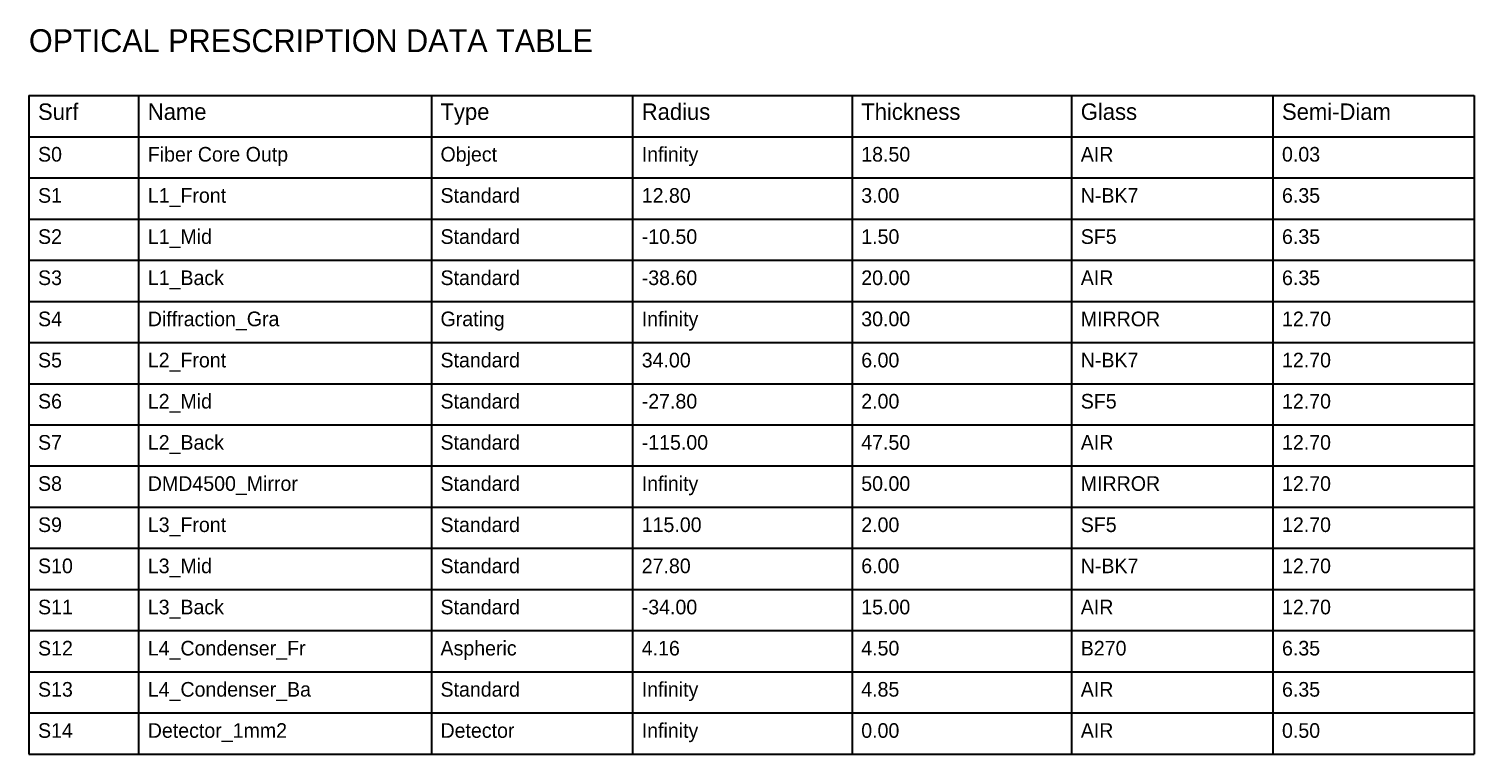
# Model space of a CAD drawing. Header units: metres. Extents: x -46 to 120, y -110 to 68.
# Drawn here: x -37.8 to 120.2, y -109.7 to -30.4 of the extents above; entities that cross this region are included whole.
import ezdxf
from ezdxf.enums import TextEntityAlignment as Align

# ---------------------------------------------------------------- set-up
doc = ezdxf.new("R2010")
doc.units = ezdxf.units.M
doc.layers.add('TITLE_BLOCK', color=7, linetype='CONTINUOUS', lineweight=35)

msp = doc.modelspace()

# ---------------------------------------------------------------- linework, layer by layer
at = {"layer": 'TITLE_BLOCK'}
for p, q in [((-37.81, -37.7), (120.19, -37.7)), ((-37.81, -37.7), (-37.81, -109.7)), ((-25.81, -37.7), (-25.81, -109.7)), ((6.19, -37.7), (6.19, -109.7)), ((28.19, -37.7), (28.19, -109.7)), ((52.19, -37.7), (52.19, -109.7)), ((76.19, -37.7), (76.19, -109.7)), ((98.19, -37.7), (98.19, -109.7)), ((120.19, -37.7), (120.19, -109.7)), ((-37.81, -42.2), (120.19, -42.2)), ((-37.81, -46.7), (120.19, -46.7)), ((-37.81, -51.2), (120.19, -51.2)), ((-37.81, -55.7), (120.19, -55.7)), ((-37.81, -60.2), (120.19, -60.2)), ((-37.81, -64.7), (120.19, -64.7)), ((-37.81, -69.2), (120.19, -69.2)), ((-37.81, -73.7), (120.19, -73.7)), ((-37.81, -78.2), (120.19, -78.2)), ((-37.81, -82.7), (120.19, -82.7)), ((-37.81, -87.2), (120.19, -87.2)), ((-37.81, -91.7), (120.19, -91.7)), ((-37.81, -96.2), (120.19, -96.2)), ((-37.81, -100.7), (120.19, -100.7)), ((-37.81, -105.2), (120.19, -105.2)), ((-37.81, -109.7), (120.19, -109.7))]:
    msp.add_line(p, q, dxfattribs=at)

# ---------------------------------------------------------------- texts
for s, height, p in [('OPTICAL PRESCRIPTION DATA TABLE', 2.5, (-37.81, -33.7)), ('Surf', 1.8, (-36.81, -40.9)), ('Name', 1.8, (-24.81, -40.9)), ('Type', 1.8, (7.19, -40.9)), ('Radius', 1.8, (29.19, -40.9)), ('Thickness', 1.8, (53.19, -40.9)), ('Glass', 1.8, (77.19, -40.9)), ('Semi-Diam', 1.8, (99.19, -40.9)), ('S0', 1.6, (-36.81, -45.4)), ('Fiber Core Outp', 1.6, (-24.81, -45.4)), ('Object', 1.6, (7.19, -45.4)), ('Infinity', 1.6, (29.19, -45.4)), ('18.50', 1.6, (53.19, -45.4)), ('AIR', 1.6, (77.19, -45.4)), ('0.03', 1.6, (99.19, -45.4)), ('S1', 1.6, (-36.81, -49.9)), ('L1_Front', 1.6, (-24.81, -49.9)), ('Standard', 1.6, (7.19, -49.9)), ('12.80', 1.6, (29.19, -49.9)), ('3.00', 1.6, (53.19, -49.9)), ('N-BK7', 1.6, (77.19, -49.9)), ('6.35', 1.6, (99.19, -49.9)), ('S2', 1.6, (-36.81, -54.4)), ('L1_Mid', 1.6, (-24.81, -54.4)), ('Standard', 1.6, (7.19, -54.4)), ('-10.50', 1.6, (29.19, -54.4)), ('1.50', 1.6, (53.19, -54.4)), ('SF5', 1.6, (77.19, -54.4)), ('6.35', 1.6, (99.19, -54.4)), ('S3', 1.6, (-36.81, -58.9)), ('L1_Back', 1.6, (-24.81, -58.9)), ('Standard', 1.6, (7.19, -58.9)), ('-38.60', 1.6, (29.19, -58.9)), ('20.00', 1.6, (53.19, -58.9)), ('AIR', 1.6, (77.19, -58.9)), ('6.35', 1.6, (99.19, -58.9)), ('S4', 1.6, (-36.81, -63.4)), ('Diffraction_Gra', 1.6, (-24.81, -63.4)), ('Grating', 1.6, (7.19, -63.4)), ('Infinity', 1.6, (29.19, -63.4)), ('30.00', 1.6, (53.19, -63.4)), ('MIRROR', 1.6, (77.19, -63.4)), ('12.70', 1.6, (99.19, -63.4)), ('S5', 1.6, (-36.81, -67.9)), ('L2_Front', 1.6, (-24.81, -67.9)), ('Standard', 1.6, (7.19, -67.9)), ('34.00', 1.6, (29.19, -67.9)), ('6.00', 1.6, (53.19, -67.9)), ('N-BK7', 1.6, (77.19, -67.9)), ('12.70', 1.6, (99.19, -67.9)), ('S6', 1.6, (-36.81, -72.4)), ('L2_Mid', 1.6, (-24.81, -72.4)), ('Standard', 1.6, (7.19, -72.4)), ('-27.80', 1.6, (29.19, -72.4)), ('2.00', 1.6, (53.19, -72.4)), ('SF5', 1.6, (77.19, -72.4)), ('12.70', 1.6, (99.19, -72.4)), ('S7', 1.6, (-36.81, -76.9)), ('L2_Back', 1.6, (-24.81, -76.9)), ('Standard', 1.6, (7.19, -76.9)), ('-115.00', 1.6, (29.19, -76.9)), ('47.50', 1.6, (53.19, -76.9)), ('AIR', 1.6, (77.19, -76.9)), ('12.70', 1.6, (99.19, -76.9)), ('S8', 1.6, (-36.81, -81.4)), ('DMD4500_Mirror', 1.6, (-24.81, -81.4)), ('Standard', 1.6, (7.19, -81.4)), ('Infinity', 1.6, (29.19, -81.4)), ('50.00', 1.6, (53.19, -81.4)), ('MIRROR', 1.6, (77.19, -81.4)), ('12.70', 1.6, (99.19, -81.4)), ('Standard', 1.6, (7.19, -85.9)), ('S9', 1.6, (-36.81, -85.9)), ('L3_Front', 1.6, (-24.81, -85.9)), ('115.00', 1.6, (29.19, -85.9)), ('2.00', 1.6, (53.19, -85.9)), ('SF5', 1.6, (77.19, -85.9)), ('12.70', 1.6, (99.19, -85.9)), ('S10', 1.6, (-36.81, -90.4)), ('L3_Mid', 1.6, (-24.81, -90.4)), ('Standard', 1.6, (7.19, -90.4)), ('27.80', 1.6, (29.19, -90.4)), ('6.00', 1.6, (53.19, -90.4)), ('N-BK7', 1.6, (77.19, -90.4)), ('12.70', 1.6, (99.19, -90.4)), ('S11', 1.6, (-36.81, -94.9)), ('L3_Back', 1.6, (-24.81, -94.9)), ('Standard', 1.6, (7.19, -94.9)), ('-34.00', 1.6, (29.19, -94.9)), ('15.00', 1.6, (53.19, -94.9)), ('AIR', 1.6, (77.19, -94.9)), ('12.70', 1.6, (99.19, -94.9)), ('S12', 1.6, (-36.81, -99.4)), ('L4_Condenser_Fr', 1.6, (-24.81, -99.4)), ('Aspheric', 1.6, (7.19, -99.4)), ('4.16', 1.6, (29.19, -99.4)), ('4.50', 1.6, (53.19, -99.4)), ('B270', 1.6, (77.19, -99.4)), ('6.35', 1.6, (99.19, -99.4)), ('S13', 1.6, (-36.81, -103.9)), ('L4_Condenser_Ba', 1.6, (-24.81, -103.9)), ('Standard', 1.6, (7.19, -103.9)), ('Infinity', 1.6, (29.19, -103.9)), ('4.85', 1.6, (53.19, -103.9)), ('AIR', 1.6, (77.19, -103.9)), ('6.35', 1.6, (99.19, -103.9)), ('S14', 1.6, (-36.81, -108.4)), ('Detector_1mm2', 1.6, (-24.81, -108.4)), ('Detector', 1.6, (7.19, -108.4)), ('Infinity', 1.6, (29.19, -108.4)), ('0.00', 1.6, (53.19, -108.4)), ('AIR', 1.6, (77.19, -108.4)), ('0.50', 1.6, (99.19, -108.4))]:
    msp.add_text(s, height=height, dxfattribs=at).set_placement(p, align=Align.BOTTOM_LEFT)

doc.saveas('drawing.dxf')
